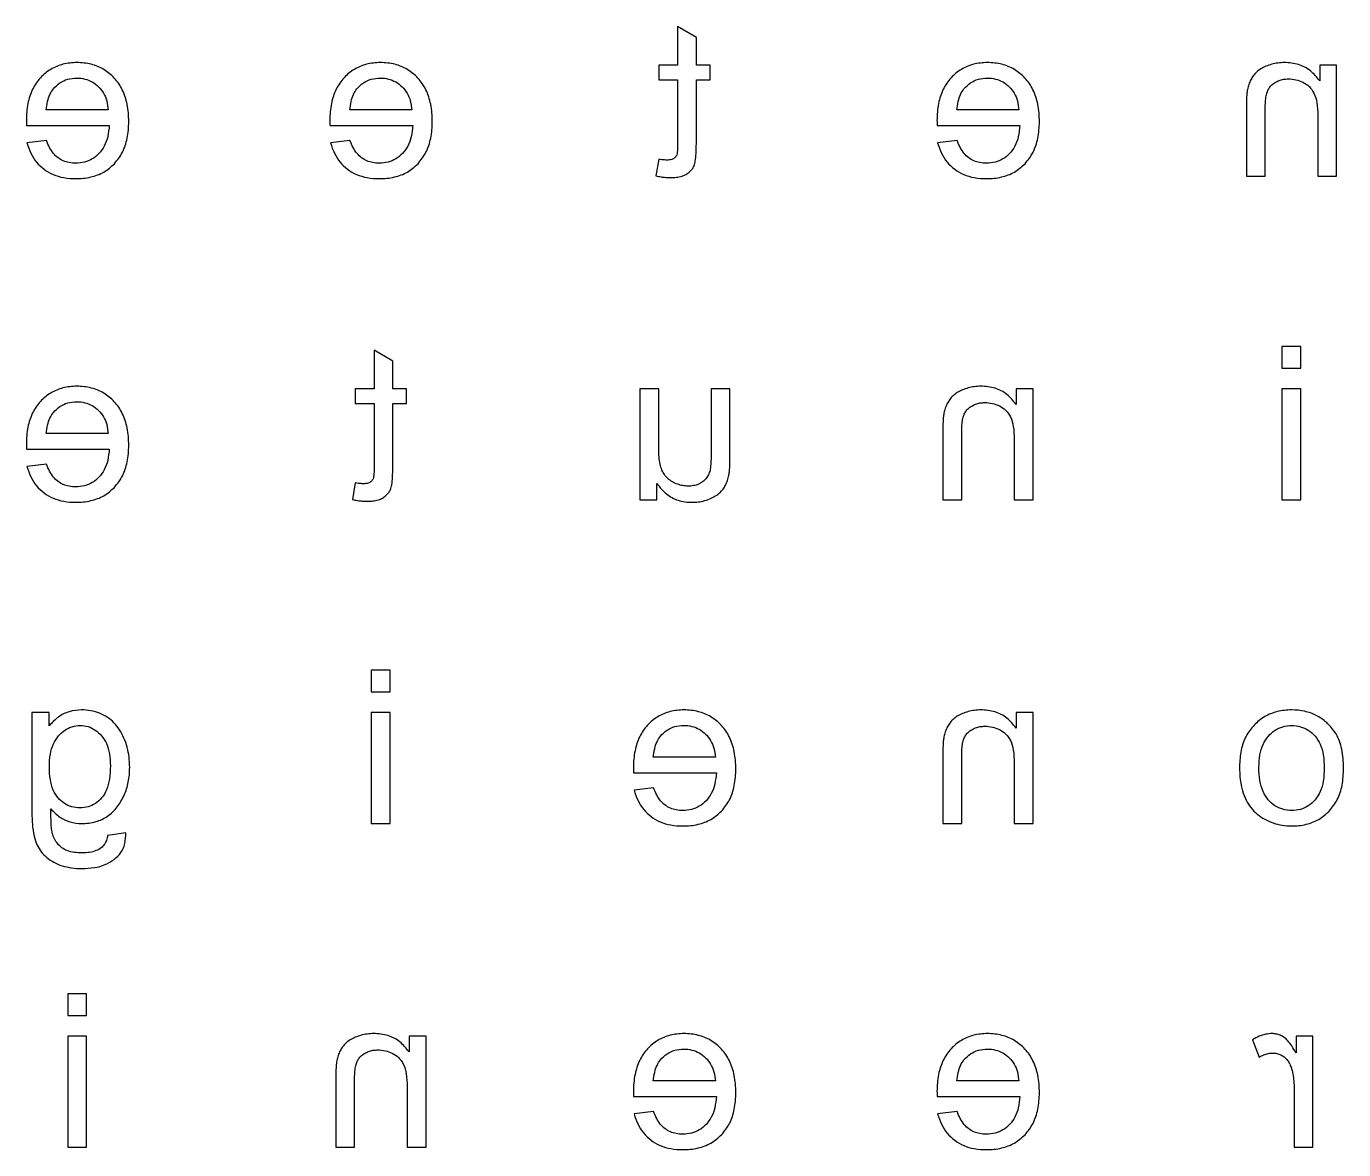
# Model space of a CAD drawing. Extents: x 20 to 296, y 20 to 296.
# Drawn here: x 163 to 228.1, y 91.3 to 146.9 of the extents above; entities that cross this region are included whole.
import ezdxf

# ---------------------------------------------------------------- set-up
doc = ezdxf.new("R2010")
doc.units = 0
doc.layers.add('english_lower_FINAL_Helvetica_C4_v3.0', color=7, linetype='CONTINUOUS')

msp = doc.modelspace()

# ---------------------------------------------------------------- linework, layer by layer
at = {"layer": 'english_lower_FINAL_Helvetica_C4_v3.0', "color": 7}
for p, q in [((196.102909, 146.31422), (195.177901, 146.872325)), ((195.177901, 146.872325), (195.177901, 144.95513)), ((196.102909, 144.95513), (196.102909, 146.31422)), ((195.177901, 144.95513), (194.242558, 144.95513)), ((194.242558, 144.95513), (194.242558, 144.23166)), ((196.785038, 144.95513), (196.102909, 144.95513)), ((196.785038, 144.23166), (196.785038, 144.95513)), ((227.744535, 144.95513), (226.907377, 144.95513)), ((226.907377, 144.95513), (226.907377, 144.174816)), ((227.744535, 139.467093), (227.744535, 144.95513)), ((194.242558, 144.23166), (195.177901, 144.23166)), ((195.177901, 144.23166), (195.177901, 141.022553)), ((196.102909, 141.07423), (196.102909, 144.23166)), ((196.102909, 144.23166), (196.785038, 144.23166)), ((167.041715, 142.738211), (163.977302, 142.738211)), ((167.041715, 142.738211), (167.041715, 142.738211)), ((182.04172, 142.738211), (178.977308, 142.738211)), ((182.04172, 142.738211), (182.04172, 142.738211)), ((212.041731, 142.738211), (208.977318, 142.738211)), ((212.041731, 142.738211), (212.041731, 142.738211)), ((223.284859, 142.841564), (223.284859, 139.467093)), ((224.215035, 139.467093), (224.215035, 142.80539)), ((163.000618, 141.9734), (167.093392, 141.9734)), ((178.000624, 141.9734), (182.093397, 141.9734)), ((208.000634, 141.9734), (212.093408, 141.9734)), ((226.81436, 142.464326), (226.81436, 139.467093)), ((163.987638, 141.234427), (163.026456, 141.115571)), ((163.987638, 141.234427), (163.987638, 141.234427)), ((178.987643, 141.234427), (178.026461, 141.115571)), ((178.987644, 141.234427), (178.987643, 141.234427)), ((208.987654, 141.234427), (208.026472, 141.115571)), ((208.987654, 141.234427), (208.987654, 141.234427)), ((194.242558, 140.299083), (194.108199, 139.477428)), ((194.242558, 140.299083), (194.242558, 140.299083)), ((223.284859, 139.467093), (224.215035, 139.467093)), ((226.81436, 139.467093), (227.744535, 139.467093)), ((227.744535, 139.467093), (227.744535, 139.467093)), ((181.102904, 130.314196), (180.177896, 130.872301)), ((180.177896, 130.872301), (180.177896, 128.955105)), ((225.971951, 131.042833), (225.041775, 131.042833)), ((225.041775, 131.042833), (225.041775, 129.973131)), ((225.971951, 129.973131), (225.971951, 131.042833)), ((181.102904, 128.955105), (181.102904, 130.314196)), ((225.041775, 129.973131), (225.971951, 129.973131)), ((225.971951, 129.973131), (225.971951, 129.973131)), ((180.177896, 128.955105), (179.242552, 128.955105)), ((179.242552, 128.955105), (179.242552, 128.231635)), ((181.785033, 128.955105), (181.102904, 128.955105)), ((181.785033, 128.231635), (181.785033, 128.955105)), ((194.24603, 128.955105), (193.315855, 128.955105)), ((193.315855, 128.955105), (193.315855, 123.467068)), ((194.24603, 126.014716), (194.24603, 128.955105)), ((197.765195, 128.955105), (196.83502, 128.955105)), ((196.83502, 128.955105), (196.83502, 125.911363)), ((197.765195, 125.554796), (197.765195, 128.955105)), ((212.74453, 128.955105), (211.907372, 128.955105)), ((211.907372, 128.955105), (211.907372, 128.174791)), ((212.74453, 123.467068), (212.74453, 128.955105)), ((225.971951, 128.955105), (225.041775, 128.955105)), ((225.041775, 128.955105), (225.041775, 123.467068)), ((225.971951, 123.467068), (225.971951, 128.955105)), ((179.242552, 128.231635), (180.177896, 128.231635)), ((180.177896, 128.231635), (180.177896, 125.022529)), ((181.102904, 125.074205), (181.102904, 128.231635)), ((181.102904, 128.231635), (181.785033, 128.231635)), ((167.041715, 126.738186), (163.977302, 126.738186)), ((167.041715, 126.738186), (167.041715, 126.738186)), ((208.284854, 126.841539), (208.284854, 123.467068)), ((209.21503, 123.467068), (209.21503, 126.805366)), ((211.814354, 126.464301), (211.814354, 123.467068)), ((163.000618, 125.973375), (167.093392, 125.973375)), ((163.987638, 125.234402), (163.026456, 125.115546)), ((163.987638, 125.234402), (163.987638, 125.234402)), ((179.242552, 124.299059), (179.108194, 123.477403)), ((179.242552, 124.299059), (179.242552, 124.299059)), ((194.147845, 123.467068), (194.147845, 124.273221)), ((193.315855, 123.467068), (194.147845, 123.467068)), ((194.147845, 123.467068), (194.147845, 123.467068)), ((208.284854, 123.467068), (209.21503, 123.467068)), ((211.814354, 123.467068), (212.74453, 123.467068)), ((212.74453, 123.467068), (212.74453, 123.467068)), ((225.041775, 123.467068), (225.971951, 123.467068)), ((225.971951, 123.467068), (225.971951, 123.467068)), ((180.971935, 115.042844), (180.041759, 115.042844)), ((180.041759, 115.042844), (180.041759, 113.973142)), ((180.971935, 113.973142), (180.971935, 115.042844)), ((180.041759, 113.973142), (180.971935, 113.973142)), ((180.971935, 113.973142), (180.971935, 113.973142)), ((164.121996, 112.955116), (163.264168, 112.955116)), ((163.264168, 112.955116), (163.264168, 108.21122)), ((164.121996, 112.293658), (164.121996, 112.955116)), ((180.971935, 112.955116), (180.041759, 112.955116)), ((180.041759, 112.955116), (180.041759, 107.467079)), ((180.971935, 107.467079), (180.971935, 112.955116)), ((212.74453, 112.955116), (211.907372, 112.955116)), ((211.907372, 112.955116), (211.907372, 112.174802)), ((212.74453, 107.467079), (212.74453, 112.955116)), ((197.041725, 110.738197), (193.977313, 110.738197)), ((197.041725, 110.738197), (197.041725, 110.738197)), ((208.284854, 110.84155), (208.284854, 107.467079)), ((209.21503, 107.467079), (209.21503, 110.805376)), ((167.145068, 110.309283), (167.145068, 110.309283)), ((211.814354, 110.464312), (211.814354, 107.467079)), ((227.134753, 110.211098), (227.134753, 110.211098)), ((228.090767, 110.211098), (228.090767, 110.211098)), ((193.000629, 109.973386), (197.093402, 109.973386)), ((193.987648, 109.234413), (193.026466, 109.115557)), ((193.987649, 109.234413), (193.987648, 109.234413)), ((180.041759, 107.467079), (180.971935, 107.467079)), ((180.971935, 107.467079), (180.971935, 107.467079)), ((208.284854, 107.467079), (209.21503, 107.467079)), ((211.814354, 107.467079), (212.74453, 107.467079)), ((212.74453, 107.467079), (212.74453, 107.467079)), ((167.915047, 107.012326), (167.010709, 106.877968)), ((167.915047, 107.012326), (167.915047, 107.012326)), ((165.97193, 99.042855), (165.041754, 99.042855)), ((165.041754, 99.042855), (165.041754, 97.973153)), ((165.97193, 97.973153), (165.97193, 99.042855)), ((165.041754, 97.973153), (165.97193, 97.973153)), ((165.97193, 97.973153), (165.97193, 97.973153)), ((165.97193, 96.955127), (165.041754, 96.955127)), ((165.041754, 96.955127), (165.041754, 91.46709)), ((165.97193, 91.46709), (165.97193, 96.955127)), ((182.74452, 96.955127), (181.907361, 96.955127)), ((181.907361, 96.955127), (181.907361, 96.174813)), ((182.74452, 91.46709), (182.74452, 96.955127)), ((223.593099, 96.779427), (223.913493, 95.916431)), ((226.574829, 96.955127), (225.737671, 96.955127)), ((225.737671, 96.955127), (225.737671, 96.123136)), ((226.574829, 91.46709), (226.574829, 96.955127)), ((178.284843, 94.841561), (178.284843, 91.46709)), ((179.215019, 91.46709), (179.215019, 94.805387)), ((181.814344, 94.464323), (181.814344, 91.46709)), ((197.041725, 94.738208), (193.977313, 94.738208)), ((197.041725, 94.738208), (197.041725, 94.738208)), ((212.041731, 94.738208), (208.977318, 94.738208)), ((212.041731, 94.738208), (212.041731, 94.738208)), ((193.000629, 93.973397), (197.093402, 93.973397)), ((208.000634, 93.973397), (212.093408, 93.973397)), ((225.644653, 94.340299), (225.644653, 91.46709)), ((193.987648, 93.234424), (193.026466, 93.115568)), ((193.987649, 93.234424), (193.987648, 93.234424)), ((208.987654, 93.234424), (208.026472, 93.115568)), ((208.987654, 93.234424), (208.987654, 93.234424)), ((165.041754, 91.46709), (165.97193, 91.46709)), ((165.97193, 91.46709), (165.97193, 91.46709)), ((178.284843, 91.46709), (179.215019, 91.46709)), ((181.814344, 91.46709), (182.74452, 91.46709)), ((182.74452, 91.46709), (182.74452, 91.46709)), ((225.644653, 91.46709), (226.574829, 91.46709)), ((226.574829, 91.46709), (226.574829, 91.46709))]:
    msp.add_line(p, q, dxfattribs=at)
for points, knots in [([(167.351773, 140.082042), (167.493892, 140.262668), (167.788144, 140.636648), (168.010622, 141.367284), (168.077607, 142.173412), (168.011967, 142.990299), (167.778081, 143.734904), (167.372162, 144.329898), (166.837987, 144.767085), (166.193977, 145.03004), (165.498756, 145.104299), (164.809437, 145.031032), (164.183552, 144.772529), (163.662793, 144.344587), (163.265725, 143.761647), (163.037135, 143.031506), (162.992938, 142.480599), (162.995959, 142.151008), (162.997787, 142.068321), (162.999614, 142.007083), (163.000618, 141.9734)], [0, 0, 0, 0, 0.68442, 1.41707, 2.247001, 3.105051, 3.86003, 4.561418, 5.234878, 5.902169, 6.618069, 7.3121, 7.9615, 8.619727, 9.306774, 10.047047, 10.888929, 10.95324, 11.035941, 11.137038, 11.137038, 11.137038, 11.137038]), ([(182.351779, 140.082042), (182.493897, 140.262668), (182.788149, 140.636648), (183.010628, 141.367284), (183.077612, 142.173412), (183.011972, 142.990299), (182.778086, 143.734904), (182.372167, 144.329898), (181.837992, 144.767085), (181.193982, 145.03004), (180.498761, 145.104299), (179.809443, 145.031032), (179.183557, 144.772529), (178.662798, 144.344587), (178.26573, 143.761647), (178.037141, 143.031506), (177.992944, 142.480599), (177.995965, 142.151008), (177.997792, 142.068321), (177.999619, 142.007083), (178.000624, 141.9734)], [0, 0, 0, 0, 0.68442, 1.41707, 2.247001, 3.105051, 3.86003, 4.561418, 5.234878, 5.902169, 6.618069, 7.3121, 7.9615, 8.619727, 9.306774, 10.047047, 10.888929, 10.95324, 11.035941, 11.137038, 11.137038, 11.137038, 11.137038]), ([(212.351789, 140.082042), (212.493908, 140.262668), (212.788159, 140.636648), (213.010638, 141.367284), (213.077622, 142.173412), (213.011983, 142.990299), (212.778097, 143.734904), (212.372177, 144.329898), (211.838003, 144.767085), (211.193993, 145.03004), (210.498772, 145.104299), (209.809453, 145.031032), (209.183568, 144.772529), (208.662809, 144.344587), (208.265741, 143.761647), (208.037151, 143.031506), (207.992954, 142.480599), (207.995975, 142.151008), (207.997803, 142.068321), (207.999629, 142.007083), (208.000634, 141.9734)], [0, 0, 0, 0, 0.68442, 1.41707, 2.247001, 3.105051, 3.86003, 4.561418, 5.234878, 5.902169, 6.618069, 7.3121, 7.9615, 8.619727, 9.306774, 10.047047, 10.888929, 10.95324, 11.035941, 11.137038, 11.137038, 11.137038, 11.137038]), ([(224.251208, 144.898286), (224.164409, 144.857982), (223.998931, 144.781144), (223.785801, 144.623854), (223.620017, 144.438414), (223.495383, 144.227993), (223.399052, 143.996536), (223.333347, 143.761802), (223.302387, 143.502617), (223.287261, 143.200652), (223.285724, 142.97078), (223.284859, 142.841564)], [0, 0, 0, 0, 0.286575, 0.546337, 0.788283, 1.027866, 1.276445, 1.538866, 1.75609, 2.058028, 2.445643, 2.445643, 2.445643, 2.445643]), ([(226.907377, 144.174816), (226.764575, 144.355229), (226.484708, 144.708806), (225.854665, 145.021488), (225.289293, 145.093306), (224.842906, 145.066176), (224.535534, 145.008375), (224.345246, 144.934696), (224.251208, 144.898286)], [0, 0, 0, 0, 0.683075, 1.338705, 2.047514, 2.369684, 2.678789, 2.98079, 2.98079, 2.98079, 2.98079]), ([(163.977302, 142.738211), (163.994684, 142.880114), (164.026897, 143.143094), (164.141486, 143.498955), (164.341207, 143.819987), (164.637043, 144.09051), (165.039454, 144.279344), (165.468225, 144.330542), (165.883383, 144.285832), (166.25703, 144.138087), (166.57535, 143.896203), (166.82484, 143.572999), (166.990948, 143.177102), (167.024303, 142.888742), (167.041715, 142.738211)], [0, 0, 0, 0, 0.428382, 0.793891, 1.111111, 1.552854, 1.976702, 2.423407, 2.831001, 3.218364, 3.613519, 4.015839, 4.430444, 4.883257, 4.883257, 4.883257, 4.883257]), ([(178.977308, 142.738211), (178.994689, 142.880114), (179.026902, 143.143094), (179.141491, 143.498955), (179.341212, 143.819987), (179.637048, 144.09051), (180.039459, 144.279344), (180.46823, 144.330542), (180.883389, 144.285832), (181.257036, 144.138087), (181.575355, 143.896203), (181.824845, 143.572999), (181.990954, 143.177102), (182.024308, 142.888742), (182.04172, 142.738211)], [0, 0, 0, 0, 0.428382, 0.793891, 1.111111, 1.552854, 1.976702, 2.423407, 2.831001, 3.218364, 3.613519, 4.015839, 4.430444, 4.883257, 4.883257, 4.883257, 4.883257]), ([(208.977318, 142.738211), (208.9947, 142.880114), (209.026912, 143.143094), (209.141502, 143.498955), (209.341223, 143.819987), (209.637059, 144.09051), (210.03947, 144.279344), (210.468241, 144.330542), (210.883399, 144.285832), (211.257046, 144.138087), (211.575366, 143.896203), (211.824856, 143.572999), (211.990964, 143.177102), (212.024319, 142.888742), (212.041731, 142.738211)], [0, 0, 0, 0, 0.428382, 0.793891, 1.111111, 1.552854, 1.976702, 2.423407, 2.831001, 3.218364, 3.613519, 4.015839, 4.430444, 4.883257, 4.883257, 4.883257, 4.883257]), ([(224.215035, 142.80539), (224.216886, 142.921112), (224.220257, 143.131811), (224.254121, 143.416373), (224.312713, 143.646969), (224.408238, 143.833124), (224.540479, 143.988426), (224.653329, 144.063842), (224.711129, 144.102468)], [0, 0, 0, 0, 0.347016, 0.63182, 0.858186, 1.056698, 1.254559, 1.462304, 1.462304, 1.462304, 1.462304]), ([(224.711129, 144.102468), (224.774468, 144.136824), (224.903276, 144.206691), (225.124247, 144.261358), (225.404446, 144.281914), (225.734246, 144.24763), (226.085967, 144.11664), (226.40989, 143.906583), (226.662686, 143.551856), (226.794417, 143.050252), (226.807215, 142.674229), (226.81436, 142.464326)], [0, 0, 0, 0, 0.215448, 0.438143, 0.676037, 1.056737, 1.421861, 1.79373, 2.198105, 2.696211, 3.325599, 3.325599, 3.325599, 3.325599]), ([(167.093392, 141.9734), (167.074901, 141.786633), (167.040205, 141.436174), (166.868286, 140.958333), (166.602462, 140.580674), (166.263547, 140.306149), (165.865467, 140.139662), (165.471289, 140.095717), (165.115188, 140.125448), (164.816603, 140.215822), (164.550135, 140.369009), (164.320427, 140.592358), (164.127111, 140.885573), (164.036051, 141.113334), (163.987638, 141.234427)], [0, 0, 0, 0, 0.56151, 1.053643, 1.504523, 1.930468, 2.345072, 2.781287, 3.107071, 3.41165, 3.709563, 4.020236, 4.364215, 4.754705, 4.754705, 4.754705, 4.754705]), ([(182.093397, 141.9734), (182.074907, 141.786633), (182.04021, 141.436174), (181.868292, 140.958333), (181.602467, 140.580674), (181.263552, 140.306149), (180.865472, 140.139662), (180.471295, 140.095717), (180.115193, 140.125448), (179.816609, 140.215822), (179.55014, 140.369009), (179.320432, 140.592358), (179.127116, 140.885573), (179.036057, 141.113334), (178.987644, 141.234427)], [0, 0, 0, 0, 0.56151, 1.053643, 1.504523, 1.930468, 2.345072, 2.781287, 3.107071, 3.41165, 3.709563, 4.020236, 4.364215, 4.754705, 4.754705, 4.754705, 4.754705]), ([(212.093408, 141.9734), (212.074917, 141.786633), (212.04022, 141.436174), (211.868302, 140.958333), (211.602478, 140.580674), (211.263562, 140.306149), (210.865483, 140.139662), (210.471305, 140.095717), (210.115204, 140.125448), (209.816619, 140.215822), (209.550151, 140.369009), (209.320442, 140.592358), (209.127127, 140.885573), (209.036067, 141.113334), (208.987654, 141.234427)], [0, 0, 0, 0, 0.56151, 1.053643, 1.504523, 1.930468, 2.345072, 2.781287, 3.107071, 3.41165, 3.709563, 4.020236, 4.364215, 4.754705, 4.754705, 4.754705, 4.754705]), ([(163.026456, 141.115571), (163.083616, 140.938969), (163.194179, 140.597372), (163.484855, 140.150044), (163.858172, 139.789584), (164.317328, 139.525908), (164.855429, 139.372318), (165.490146, 139.323557), (166.169542, 139.390505), (166.84358, 139.632647), (167.183648, 139.933369), (167.351773, 140.082042)], [0, 0, 0, 0, 0.554895, 1.073316, 1.581748, 2.0988, 2.644921, 3.246591, 3.998672, 4.681959, 5.350074, 5.350074, 5.350074, 5.350074]), ([(178.026461, 141.115571), (178.083621, 140.938969), (178.194185, 140.597372), (178.48486, 140.150044), (178.858178, 139.789584), (179.317333, 139.525908), (179.855434, 139.372318), (180.490151, 139.323557), (181.169547, 139.390505), (181.843586, 139.632647), (182.183654, 139.933369), (182.351779, 140.082042)], [0, 0, 0, 0, 0.554895, 1.073316, 1.581748, 2.0988, 2.644921, 3.246591, 3.998672, 4.681959, 5.350074, 5.350074, 5.350074, 5.350074]), ([(194.108199, 139.477428), (194.192228, 139.461021), (194.353446, 139.429542), (194.588312, 139.401662), (194.84322, 139.390518), (195.108861, 139.404325), (195.375369, 139.453991), (195.593237, 139.543968), (195.765094, 139.664712), (195.899583, 139.806574), (196.007941, 139.987959), (196.065143, 140.25269), (196.098135, 140.621264), (196.10117, 140.909267), (196.102909, 141.07423)], [0, 0, 0, 0, 0.256782, 0.492664, 0.708752, 1.021615, 1.288832, 1.518109, 1.722963, 1.91429, 2.101104, 2.348729, 2.717583, 3.212116, 3.212116, 3.212116, 3.212116]), ([(195.177901, 141.022553), (195.177258, 140.944552), (195.176143, 140.809411), (195.162356, 140.638605), (195.140431, 140.517791), (195.092688, 140.439052), (195.038529, 140.377681), (194.969971, 140.324851), (194.881086, 140.287985), (194.772432, 140.26677), (194.655218, 140.26109), (194.529058, 140.266406), (194.392855, 140.278742), (194.295141, 140.291967), (194.242558, 140.299083)], [0, 0, 0, 0, 0.233749, 0.404985, 0.515422, 0.596968, 0.677505, 0.760303, 0.854169, 0.96329, 1.090977, 1.20531, 1.341924, 1.501098, 1.501098, 1.501098, 1.501098]), ([(208.026472, 141.115571), (208.083632, 140.938969), (208.194195, 140.597372), (208.48487, 140.150044), (208.858188, 139.789584), (209.317343, 139.525908), (209.855444, 139.372318), (210.490162, 139.323557), (211.169558, 139.390505), (211.843596, 139.632647), (212.183664, 139.933369), (212.351789, 140.082042)], [0, 0, 0, 0, 0.554895, 1.073316, 1.581748, 2.0988, 2.644921, 3.246591, 3.998672, 4.681959, 5.350074, 5.350074, 5.350074, 5.350074]), ([(167.351773, 124.082018), (167.493892, 124.262644), (167.788144, 124.636624), (168.010622, 125.36726), (168.077607, 126.173387), (168.011967, 126.990275), (167.778081, 127.734879), (167.372162, 128.329874), (166.837987, 128.767061), (166.193977, 129.030016), (165.498756, 129.104274), (164.809437, 129.031008), (164.183552, 128.772504), (163.662793, 128.344562), (163.265725, 127.761622), (163.037135, 127.031481), (162.992938, 126.480575), (162.995959, 126.150984), (162.997787, 126.068297), (162.999614, 126.007059), (163.000618, 125.973375)], [0, 0, 0, 0, 0.68442, 1.41707, 2.247001, 3.105051, 3.86003, 4.561418, 5.234878, 5.902169, 6.618069, 7.3121, 7.9615, 8.619727, 9.306774, 10.047047, 10.888929, 10.95324, 11.035941, 11.137038, 11.137038, 11.137038, 11.137038]), ([(209.251203, 128.898261), (209.164404, 128.857957), (208.998926, 128.78112), (208.785796, 128.62383), (208.620012, 128.43839), (208.495378, 128.227968), (208.399047, 127.996511), (208.333342, 127.761778), (208.302381, 127.502592), (208.287256, 127.200628), (208.285718, 126.970756), (208.284854, 126.841539)], [0, 0, 0, 0, 0.286575, 0.546337, 0.788283, 1.027866, 1.276445, 1.538866, 1.75609, 2.058028, 2.445643, 2.445643, 2.445643, 2.445643]), ([(211.907372, 128.174791), (211.76457, 128.355204), (211.484703, 128.708782), (210.85466, 129.021464), (210.289287, 129.093281), (209.842901, 129.066151), (209.535529, 129.00835), (209.345241, 128.934672), (209.251203, 128.898261)], [0, 0, 0, 0, 0.683075, 1.338705, 2.047514, 2.369684, 2.678789, 2.98079, 2.98079, 2.98079, 2.98079]), ([(163.977302, 126.738186), (163.994684, 126.88009), (164.026897, 127.14307), (164.141486, 127.498931), (164.341207, 127.819962), (164.637043, 128.090485), (165.039454, 128.27932), (165.468225, 128.330518), (165.883383, 128.285808), (166.25703, 128.138063), (166.57535, 127.896179), (166.82484, 127.572974), (166.990948, 127.177078), (167.024303, 126.888717), (167.041715, 126.738186)], [0, 0, 0, 0, 0.428382, 0.793891, 1.111111, 1.552854, 1.976702, 2.423407, 2.831001, 3.218364, 3.613519, 4.015839, 4.430444, 4.883257, 4.883257, 4.883257, 4.883257]), ([(209.711123, 128.102444), (209.774462, 128.1368), (209.903271, 128.206667), (210.124242, 128.261333), (210.404441, 128.28189), (210.734241, 128.247606), (211.085961, 128.116616), (211.409884, 127.906559), (211.662681, 127.551832), (211.794412, 127.050228), (211.80721, 126.674205), (211.814354, 126.464301)], [0, 0, 0, 0, 0.215448, 0.438143, 0.676037, 1.056737, 1.421861, 1.79373, 2.198105, 2.696211, 3.325599, 3.325599, 3.325599, 3.325599]), ([(209.21503, 126.805366), (209.216881, 126.921088), (209.220252, 127.131786), (209.254116, 127.416349), (209.312708, 127.646944), (209.408233, 127.8331), (209.540474, 127.988402), (209.653324, 128.063817), (209.711123, 128.102444)], [0, 0, 0, 0, 0.347016, 0.63182, 0.858186, 1.056698, 1.254559, 1.462304, 1.462304, 1.462304, 1.462304]), ([(167.093392, 125.973375), (167.074901, 125.786608), (167.040205, 125.43615), (166.868286, 124.958308), (166.602462, 124.58065), (166.263547, 124.306125), (165.865467, 124.139638), (165.471289, 124.095693), (165.115188, 124.125423), (164.816603, 124.215797), (164.550135, 124.368984), (164.320427, 124.592334), (164.127111, 124.885548), (164.036051, 125.11331), (163.987638, 125.234402)], [0, 0, 0, 0, 0.56151, 1.053643, 1.504523, 1.930468, 2.345072, 2.781287, 3.107071, 3.41165, 3.709563, 4.020236, 4.364215, 4.754705, 4.754705, 4.754705, 4.754705]), ([(196.83502, 125.911363), (196.834192, 125.766999), (196.832738, 125.51333), (196.815538, 125.185649), (196.785546, 124.922172), (196.707578, 124.701678), (196.580844, 124.50289), (196.410849, 124.342058), (196.202118, 124.226193), (195.961983, 124.157267), (195.700199, 124.136788), (195.429598, 124.159157), (195.163762, 124.23147), (194.91445, 124.347748), (194.694231, 124.507061), (194.516726, 124.705871), (194.386854, 124.947968), (194.302792, 125.244241), (194.253721, 125.605776), (194.24874, 125.870607), (194.24603, 126.014716)], [0, 0, 0, 0, 0.43298, 0.760812, 0.984685, 1.225852, 1.455204, 1.685908, 1.920366, 2.164555, 2.429675, 2.703998, 2.975183, 3.251819, 3.525033, 3.784956, 4.044461, 4.341994, 4.703992, 5.13612, 5.13612, 5.13612, 5.13612]), ([(163.026456, 125.115546), (163.083616, 124.938944), (163.194179, 124.597348), (163.484855, 124.150019), (163.858172, 123.789559), (164.317328, 123.525883), (164.855429, 123.372294), (165.490146, 123.323533), (166.169542, 123.39048), (166.84358, 123.632622), (167.183648, 123.933345), (167.351773, 124.082018)], [0, 0, 0, 0, 0.554895, 1.073316, 1.581748, 2.0988, 2.644921, 3.246591, 3.998672, 4.681959, 5.350074, 5.350074, 5.350074, 5.350074]), ([(179.108194, 123.477403), (179.192222, 123.460996), (179.35344, 123.429517), (179.588306, 123.401638), (179.843215, 123.390494), (180.108856, 123.404301), (180.375364, 123.453966), (180.593232, 123.543944), (180.765089, 123.664688), (180.899578, 123.80655), (181.007936, 123.987935), (181.065138, 124.252666), (181.098129, 124.621239), (181.101165, 124.909242), (181.102904, 125.074205)], [0, 0, 0, 0, 0.256782, 0.492664, 0.708752, 1.021615, 1.288832, 1.518109, 1.722963, 1.91429, 2.101104, 2.348729, 2.717583, 3.212116, 3.212116, 3.212116, 3.212116]), ([(180.177896, 125.022529), (180.177252, 124.944528), (180.176138, 124.809386), (180.162351, 124.63858), (180.140426, 124.517766), (180.092683, 124.439027), (180.038524, 124.377657), (179.969965, 124.324826), (179.881081, 124.28796), (179.772427, 124.266746), (179.655213, 124.261066), (179.529053, 124.266382), (179.39285, 124.278718), (179.295136, 124.291942), (179.242552, 124.299059)], [0, 0, 0, 0, 0.233749, 0.404985, 0.515422, 0.596968, 0.677505, 0.760303, 0.854169, 0.96329, 1.090977, 1.20531, 1.341924, 1.501098, 1.501098, 1.501098, 1.501098]), ([(197.424131, 123.994168), (197.466721, 124.060752), (197.55422, 124.197544), (197.646531, 124.43249), (197.71035, 124.670331), (197.745548, 124.927624), (197.762383, 125.217679), (197.764193, 125.434575), (197.765195, 125.554796)], [0, 0, 0, 0, 0.236628, 0.486136, 0.7534, 0.973863, 1.263871, 1.624512, 1.624512, 1.624512, 1.624512]), ([(194.147845, 124.273221), (194.295904, 124.088362), (194.582344, 123.730729), (195.206396, 123.405069), (195.765249, 123.328506), (196.204466, 123.3562), (196.510703, 123.41849), (196.796076, 123.520217), (197.049079, 123.652939), (197.26481, 123.806145), (197.372553, 123.933298), (197.424131, 123.994168)], [0, 0, 0, 0, 0.704138, 1.362253, 2.052735, 2.370357, 2.679803, 2.987093, 3.275776, 3.535539, 3.774082, 3.774082, 3.774082, 3.774082]), ([(164.209846, 108.185381), (164.348745, 108.042485), (164.61866, 107.764801), (165.155013, 107.515904), (165.770617, 107.440754), (166.416279, 107.518797), (167.035933, 107.799335), (167.508623, 108.272652), (167.850265, 108.856623), (168.060472, 109.526393), (168.115584, 110.169739), (168.081341, 110.746869), (167.986688, 111.234013), (167.829686, 111.688316), (167.616278, 112.100156), (167.338077, 112.450494), (167.003185, 112.730627), (166.615752, 112.933792), (166.182823, 113.054534), (165.674363, 113.09771), (165.112893, 113.025701), (164.545356, 112.752909), (164.266001, 112.44987), (164.121996, 112.293658)], [0, 0, 0, 0, 0.593878, 1.154056, 1.732621, 2.436127, 3.080381, 3.733754, 4.408784, 5.093572, 5.822031, 6.332882, 6.824412, 7.305798, 7.770448, 8.209215, 8.638919, 9.070915, 9.511483, 9.978305, 10.594301, 11.189026, 11.821776, 11.821776, 11.821776, 11.821776]), ([(197.351784, 108.082029), (197.493902, 108.262655), (197.788154, 108.636635), (198.010633, 109.367271), (198.077617, 110.173398), (198.011978, 110.990286), (197.778091, 111.73489), (197.372172, 112.329885), (196.837998, 112.767071), (196.193988, 113.030026), (195.498767, 113.104285), (194.809448, 113.031019), (194.183563, 112.772515), (193.662803, 112.344573), (193.265736, 111.761633), (193.037146, 111.031492), (192.992949, 110.480586), (192.99597, 110.150995), (192.997798, 110.068308), (192.999624, 110.00707), (193.000629, 109.973386)], [0, 0, 0, 0, 0.68442, 1.41707, 2.247001, 3.105051, 3.86003, 4.561418, 5.234878, 5.902169, 6.618069, 7.3121, 7.9615, 8.619727, 9.306774, 10.047047, 10.888929, 10.95324, 11.035941, 11.137038, 11.137038, 11.137038, 11.137038]), ([(209.251203, 112.898272), (209.164404, 112.857968), (208.998926, 112.78113), (208.785796, 112.623841), (208.620012, 112.438401), (208.495378, 112.227979), (208.399047, 111.996522), (208.333342, 111.761788), (208.302381, 111.502603), (208.287256, 111.200638), (208.285718, 110.970767), (208.284854, 110.84155)], [0, 0, 0, 0, 0.286575, 0.546337, 0.788283, 1.027866, 1.276445, 1.538866, 1.75609, 2.058028, 2.445643, 2.445643, 2.445643, 2.445643]), ([(211.907372, 112.174802), (211.76457, 112.355215), (211.484703, 112.708792), (210.85466, 113.021475), (210.289287, 113.093292), (209.842901, 113.066162), (209.535529, 113.008361), (209.345241, 112.934683), (209.251203, 112.898272)], [0, 0, 0, 0, 0.683075, 1.338705, 2.047514, 2.369684, 2.678789, 2.98079, 2.98079, 2.98079, 2.98079]), ([(227.243274, 112.469358), (227.079824, 112.591757), (226.752684, 112.836733), (226.153148, 113.037467), (225.495503, 113.1026), (224.819056, 113.029607), (224.168703, 112.781916), (223.834694, 112.484223), (223.667265, 112.334999)], [0, 0, 0, 0, 0.60929, 1.21947, 1.867256, 2.580605, 3.245295, 3.913372, 3.913372, 3.913372, 3.913372]), ([(164.581917, 111.797564), (164.682214, 111.899237), (164.875997, 112.095678), (165.254226, 112.272775), (165.654209, 112.327192), (166.053453, 112.274031), (166.420139, 112.094733), (166.734986, 111.805774), (166.98173, 111.404585), (167.123182, 110.888731), (167.137393, 110.51249), (167.145068, 110.309283)], [0, 0, 0, 0, 0.42572, 0.822524, 1.226177, 1.622929, 2.012773, 2.431454, 2.888905, 3.407323, 4.016147, 4.016147, 4.016147, 4.016147]), ([(193.977313, 110.738197), (193.994695, 110.880101), (194.026907, 111.143081), (194.141496, 111.498942), (194.341217, 111.819973), (194.637054, 112.090496), (195.039464, 112.27933), (195.468236, 112.330529), (195.883394, 112.285818), (196.257041, 112.138074), (196.575361, 111.896189), (196.824851, 111.572985), (196.990959, 111.177089), (197.024313, 110.888728), (197.041725, 110.738197)], [0, 0, 0, 0, 0.428382, 0.793891, 1.111111, 1.552854, 1.976702, 2.423407, 2.831001, 3.218364, 3.613519, 4.015839, 4.430444, 4.883257, 4.883257, 4.883257, 4.883257]), ([(209.21503, 110.805376), (209.216881, 110.921099), (209.220252, 111.131797), (209.254116, 111.41636), (209.312708, 111.646955), (209.408233, 111.83311), (209.540474, 111.988413), (209.653324, 112.063828), (209.711123, 112.102455)], [0, 0, 0, 0, 0.347016, 0.63182, 0.858186, 1.056698, 1.254559, 1.462304, 1.462304, 1.462304, 1.462304]), ([(209.711123, 112.102455), (209.774462, 112.136811), (209.903271, 112.206678), (210.124242, 112.261344), (210.404441, 112.281901), (210.734241, 112.247617), (211.085961, 112.116627), (211.409884, 111.90657), (211.662681, 111.551843), (211.794412, 111.050239), (211.80721, 110.674215), (211.814354, 110.464312)], [0, 0, 0, 0, 0.215448, 0.438143, 0.676037, 1.056737, 1.421861, 1.79373, 2.198105, 2.696211, 3.325599, 3.325599, 3.325599, 3.325599]), ([(223.667265, 112.334999), (223.522262, 112.156761), (223.224055, 111.790203), (222.993527, 111.071301), (222.932987, 110.340448), (222.968623, 109.661145), (223.068291, 109.096405), (223.247648, 108.625107), (223.499575, 108.23846), (223.813969, 107.91833), (224.189471, 107.667253), (224.605383, 107.479833), (225.0532, 107.366433), (225.602855, 107.325601), (226.223923, 107.391963), (226.880277, 107.636199), (227.215543, 107.933641), (227.3828, 108.082029)], [0, 0, 0, 0, 0.684229, 1.40716, 2.219539, 2.876794, 3.443335, 3.933286, 4.378575, 4.818297, 5.270105, 5.725776, 6.180741, 6.648468, 7.372589, 8.041439, 8.707292, 8.707292, 8.707292, 8.707292]), ([(224.370064, 111.782061), (224.475108, 111.887098), (224.68003, 112.092007), (225.084623, 112.272916), (225.518873, 112.327302), (225.955632, 112.274322), (226.358566, 112.091833), (226.701062, 111.792315), (226.961954, 111.369393), (227.11181, 110.824863), (227.126696, 110.426635), (227.134753, 110.211098)], [0, 0, 0, 0, 0.442599, 0.863437, 1.300314, 1.742806, 2.166066, 2.607636, 3.088274, 3.635562, 4.281246, 4.281246, 4.281246, 4.281246]), ([(228.090767, 110.211098), (228.075162, 110.522071), (228.046112, 111.100966), (227.770176, 111.905915), (227.41437, 112.286396), (227.243274, 112.469358)], [0, 0, 0, 0, 0.933216, 1.737233, 2.481996, 2.481996, 2.481996, 2.481996]), ([(167.145068, 110.309283), (167.137669, 110.09009), (167.124137, 109.689209), (166.987502, 109.145494), (166.744009, 108.730536), (166.422705, 108.444696), (166.048489, 108.270264), (165.642059, 108.220185), (165.235949, 108.270119), (164.862358, 108.442813), (164.538848, 108.724805), (164.292509, 109.135163), (164.156846, 109.670129), (164.118209, 110.270724), (164.159752, 110.866108), (164.296119, 111.397277), (164.490539, 111.669581), (164.581917, 111.797564)], [0, 0, 0, 0, 0.656873, 1.201357, 1.663189, 2.078033, 2.472643, 2.882884, 3.290773, 3.684664, 4.099334, 4.560205, 5.096844, 5.739444, 6.358137, 6.886274, 7.35462, 7.35462, 7.35462, 7.35462]), ([(226.674833, 108.629799), (226.569345, 108.525661), (226.362742, 108.321703), (225.954405, 108.143575), (225.518537, 108.089754), (225.08101, 108.14311), (224.679818, 108.328092), (224.337876, 108.630726), (224.07616, 109.060255), (223.931299, 109.615051), (223.890131, 110.230897), (223.933371, 110.837355), (224.075329, 111.376185), (224.275597, 111.651971), (224.370064, 111.782061)], [0, 0, 0, 0, 0.44157, 0.86483, 1.307322, 1.747045, 2.169448, 2.612478, 3.097989, 3.655206, 4.315773, 4.941472, 5.477691, 5.956473, 5.956473, 5.956473, 5.956473]), ([(227.134753, 110.211098), (227.126019, 109.99592), (227.109866, 109.597966), (226.967598, 109.045417), (226.768179, 108.762315), (226.674833, 108.629799)], [0, 0, 0, 0, 0.646256, 1.195198, 1.67827, 1.67827, 1.67827, 1.67827]), ([(227.3828, 108.082029), (227.525828, 108.263495), (227.824243, 108.642106), (228.052198, 109.390106), (228.077337, 109.925205), (228.090767, 110.211098)], [0, 0, 0, 0, 0.688416, 1.436313, 2.294311, 2.294311, 2.294311, 2.294311]), ([(197.093402, 109.973386), (197.074912, 109.786619), (197.040215, 109.43616), (196.868297, 108.958319), (196.602472, 108.580661), (196.263557, 108.306136), (195.865477, 108.139648), (195.4713, 108.095704), (195.115198, 108.125434), (194.816614, 108.215808), (194.550146, 108.368995), (194.320437, 108.592344), (194.127122, 108.885559), (194.036062, 109.113321), (193.987649, 109.234413)], [0, 0, 0, 0, 0.56151, 1.053643, 1.504523, 1.930468, 2.345072, 2.781287, 3.107071, 3.41165, 3.709563, 4.020236, 4.364215, 4.754705, 4.754705, 4.754705, 4.754705]), ([(193.026466, 109.115557), (193.083627, 108.938955), (193.19419, 108.597359), (193.484865, 108.15003), (193.858183, 107.78957), (194.317338, 107.525894), (194.855439, 107.372304), (195.490156, 107.323544), (196.169553, 107.390491), (196.843591, 107.632633), (197.183659, 107.933355), (197.351784, 108.082029)], [0, 0, 0, 0, 0.554895, 1.073316, 1.581748, 2.0988, 2.644921, 3.246591, 3.998672, 4.681959, 5.350074, 5.350074, 5.350074, 5.350074]), ([(163.264168, 108.21122), (163.269598, 107.954334), (163.279329, 107.494066), (163.347948, 106.878009), (163.473613, 106.54203), (163.527717, 106.397377)], [0, 0, 0, 0, 0.771683, 1.382646, 1.844567, 1.844567, 1.844567, 1.844567]), ([(167.010709, 106.877968), (166.99486, 106.792179), (166.965108, 106.631138), (166.857837, 106.417841), (166.681267, 106.241203), (166.430899, 106.109707), (166.107911, 106.024787), (165.740911, 106.001707), (165.36892, 106.025016), (165.027408, 106.107032), (164.749356, 106.254049), (164.533822, 106.456763), (164.373081, 106.705116), (164.269306, 106.974662), (164.229024, 107.295888), (164.210217, 107.694484), (164.209981, 108.006373), (164.209846, 108.185381)], [0, 0, 0, 0, 0.260851, 0.489665, 0.703641, 0.999722, 1.326502, 1.699106, 2.098049, 2.441476, 2.744612, 3.030608, 3.319175, 3.625889, 3.887859, 4.286397, 4.823283, 4.823283, 4.823283, 4.823283]), ([(167.331103, 105.684242), (167.451755, 105.790916), (167.69439, 106.005439), (167.894902, 106.485891), (167.908068, 106.829954), (167.915047, 107.012326)], [0, 0, 0, 0, 0.478322, 0.961919, 1.507373, 1.507373, 1.507373, 1.507373]), ([(163.527717, 106.397377), (163.591673, 106.282827), (163.720027, 106.052936), (164.007466, 105.767043), (164.355155, 105.534068), (164.766188, 105.360225), (165.237115, 105.259625), (165.775372, 105.227251), (166.337297, 105.268685), (166.885156, 105.407224), (167.186275, 105.594276), (167.331103, 105.684242)], [0, 0, 0, 0, 0.391961, 0.786631, 1.201959, 1.641883, 2.116635, 2.639703, 3.254342, 3.803522, 4.312419, 4.312419, 4.312419, 4.312419]), ([(181.907361, 96.174813), (181.764559, 96.355226), (181.484692, 96.708803), (180.854649, 97.021485), (180.289277, 97.093303), (179.84289, 97.066173), (179.535518, 97.008372), (179.34523, 96.934694), (179.251193, 96.898283)], [0, 0, 0, 0, 0.683075, 1.338705, 2.047514, 2.369684, 2.678789, 2.98079, 2.98079, 2.98079, 2.98079]), ([(197.351784, 92.082039), (197.493902, 92.262665), (197.788154, 92.636646), (198.010633, 93.367282), (198.077617, 94.173409), (198.011978, 94.990296), (197.778091, 95.734901), (197.372172, 96.329895), (196.837998, 96.767082), (196.193988, 97.030037), (195.498767, 97.104296), (194.809448, 97.03103), (194.183563, 96.772526), (193.662803, 96.344584), (193.265736, 95.761644), (193.037146, 95.031503), (192.992949, 94.480596), (192.99597, 94.151006), (192.997798, 94.068319), (192.999624, 94.007081), (193.000629, 93.973397)], [0, 0, 0, 0, 0.68442, 1.41707, 2.247001, 3.105051, 3.86003, 4.561418, 5.234878, 5.902169, 6.618069, 7.3121, 7.9615, 8.619727, 9.306774, 10.047047, 10.888929, 10.95324, 11.035941, 11.137038, 11.137038, 11.137038, 11.137038]), ([(212.351789, 92.082039), (212.493908, 92.262665), (212.788159, 92.636646), (213.010638, 93.367282), (213.077622, 94.173409), (213.011983, 94.990296), (212.778097, 95.734901), (212.372177, 96.329895), (211.838003, 96.767082), (211.193993, 97.030037), (210.498772, 97.104296), (209.809453, 97.03103), (209.183568, 96.772526), (208.662809, 96.344584), (208.265741, 95.761644), (208.037151, 95.031503), (207.992954, 94.480596), (207.995975, 94.151006), (207.997803, 94.068319), (207.999629, 94.007081), (208.000634, 93.973397)], [0, 0, 0, 0, 0.68442, 1.41707, 2.247001, 3.105051, 3.86003, 4.561418, 5.234878, 5.902169, 6.618069, 7.3121, 7.9615, 8.619727, 9.306774, 10.047047, 10.888929, 10.95324, 11.035941, 11.137038, 11.137038, 11.137038, 11.137038]), ([(225.737671, 96.123136), (225.670871, 96.23973), (225.550483, 96.449854), (225.356102, 96.711823), (225.164233, 96.894831), (224.964433, 97.001846), (224.760931, 97.066229), (224.514039, 97.088059), (224.226259, 97.054633), (223.90128, 96.953379), (223.698604, 96.838979), (223.593099, 96.779427)], [0, 0, 0, 0, 0.402848, 0.726012, 0.975985, 1.190812, 1.400029, 1.612337, 1.929317, 2.263283, 2.625892, 2.625892, 2.625892, 2.625892]), ([(179.251193, 96.898283), (179.164393, 96.857979), (178.998915, 96.781141), (178.785785, 96.623852), (178.620001, 96.438411), (178.495368, 96.22799), (178.399036, 95.996533), (178.333331, 95.761799), (178.302371, 95.502614), (178.287246, 95.200649), (178.285708, 94.970778), (178.284843, 94.841561)], [0, 0, 0, 0, 0.286575, 0.546337, 0.788283, 1.027866, 1.276445, 1.538866, 1.75609, 2.058028, 2.445643, 2.445643, 2.445643, 2.445643]), ([(179.215019, 94.805387), (179.21687, 94.92111), (179.220241, 95.131808), (179.254105, 95.41637), (179.312697, 95.646966), (179.408222, 95.833121), (179.540463, 95.988424), (179.653313, 96.063839), (179.711113, 96.102466)], [0, 0, 0, 0, 0.347016, 0.63182, 0.858186, 1.056698, 1.254559, 1.462304, 1.462304, 1.462304, 1.462304]), ([(179.711113, 96.102466), (179.774452, 96.136821), (179.90326, 96.206689), (180.124231, 96.261355), (180.404431, 96.281911), (180.73423, 96.247628), (181.085951, 96.116637), (181.409874, 95.906581), (181.662671, 95.551854), (181.794402, 95.050249), (181.8072, 94.674226), (181.814344, 94.464323)], [0, 0, 0, 0, 0.215448, 0.438143, 0.676037, 1.056737, 1.421861, 1.79373, 2.198105, 2.696211, 3.325599, 3.325599, 3.325599, 3.325599]), ([(193.977313, 94.738208), (193.994695, 94.880111), (194.026907, 95.143092), (194.141496, 95.498953), (194.341217, 95.819984), (194.637054, 96.090507), (195.039464, 96.279341), (195.468236, 96.330539), (195.883394, 96.285829), (196.257041, 96.138084), (196.575361, 95.8962), (196.824851, 95.572996), (196.990959, 95.177099), (197.024313, 94.888739), (197.041725, 94.738208)], [0, 0, 0, 0, 0.428382, 0.793891, 1.111111, 1.552854, 1.976702, 2.423407, 2.831001, 3.218364, 3.613519, 4.015839, 4.430444, 4.883257, 4.883257, 4.883257, 4.883257]), ([(208.977318, 94.738208), (208.9947, 94.880111), (209.026912, 95.143092), (209.141502, 95.498953), (209.341223, 95.819984), (209.637059, 96.090507), (210.03947, 96.279341), (210.468241, 96.330539), (210.883399, 96.285829), (211.257046, 96.138084), (211.575366, 95.8962), (211.824856, 95.572996), (211.990964, 95.177099), (212.024319, 94.888739), (212.041731, 94.738208)], [0, 0, 0, 0, 0.428382, 0.793891, 1.111111, 1.552854, 1.976702, 2.423407, 2.831001, 3.218364, 3.613519, 4.015839, 4.430444, 4.883257, 4.883257, 4.883257, 4.883257]), ([(223.913493, 95.916431), (223.988057, 95.956555), (224.132373, 96.034213), (224.364135, 96.101887), (224.585167, 96.12518), (224.792017, 96.105009), (224.979414, 96.041318), (225.147797, 95.936427), (225.296607, 95.799391), (225.414171, 95.625942), (225.510219, 95.385054), (225.581415, 95.080873), (225.63567, 94.71754), (225.641613, 94.467979), (225.644653, 94.340299)], [0, 0, 0, 0, 0.253449, 0.490542, 0.719018, 0.916473, 1.109306, 1.307242, 1.507523, 1.712014, 1.929983, 2.281754, 2.647162, 3.029955, 3.029955, 3.029955, 3.029955]), ([(197.093402, 93.973397), (197.074912, 93.78663), (197.040215, 93.436171), (196.868297, 92.95833), (196.602472, 92.580671), (196.263557, 92.306147), (195.865477, 92.139659), (195.4713, 92.095715), (195.115198, 92.125445), (194.816614, 92.215819), (194.550146, 92.369006), (194.320437, 92.592355), (194.127122, 92.88557), (194.036062, 93.113331), (193.987649, 93.234424)], [0, 0, 0, 0, 0.56151, 1.053643, 1.504523, 1.930468, 2.345072, 2.781287, 3.107071, 3.41165, 3.709563, 4.020236, 4.364215, 4.754705, 4.754705, 4.754705, 4.754705]), ([(212.093408, 93.973397), (212.074917, 93.78663), (212.04022, 93.436171), (211.868302, 92.95833), (211.602478, 92.580671), (211.263562, 92.306147), (210.865483, 92.139659), (210.471305, 92.095715), (210.115204, 92.125445), (209.816619, 92.215819), (209.550151, 92.369006), (209.320442, 92.592355), (209.127127, 92.88557), (209.036067, 93.113331), (208.987654, 93.234424)], [0, 0, 0, 0, 0.56151, 1.053643, 1.504523, 1.930468, 2.345072, 2.781287, 3.107071, 3.41165, 3.709563, 4.020236, 4.364215, 4.754705, 4.754705, 4.754705, 4.754705]), ([(193.026466, 93.115568), (193.083627, 92.938966), (193.19419, 92.59737), (193.484865, 92.150041), (193.858183, 91.789581), (194.317338, 91.525905), (194.855439, 91.372315), (195.490156, 91.323554), (196.169553, 91.390502), (196.843591, 91.632644), (197.183659, 91.933366), (197.351784, 92.082039)], [0, 0, 0, 0, 0.554895, 1.073316, 1.581748, 2.0988, 2.644921, 3.246591, 3.998672, 4.681959, 5.350074, 5.350074, 5.350074, 5.350074]), ([(208.026472, 93.115568), (208.083632, 92.938966), (208.194195, 92.59737), (208.48487, 92.150041), (208.858188, 91.789581), (209.317343, 91.525905), (209.855444, 91.372315), (210.490162, 91.323554), (211.169558, 91.390502), (211.843596, 91.632644), (212.183664, 91.933366), (212.351789, 92.082039)], [0, 0, 0, 0, 0.554895, 1.073316, 1.581748, 2.0988, 2.644921, 3.246591, 3.998672, 4.681959, 5.350074, 5.350074, 5.350074, 5.350074])]:
    msp.add_open_spline(points, degree=3, knots=knots, dxfattribs=at)

doc.saveas('drawing.dxf')
